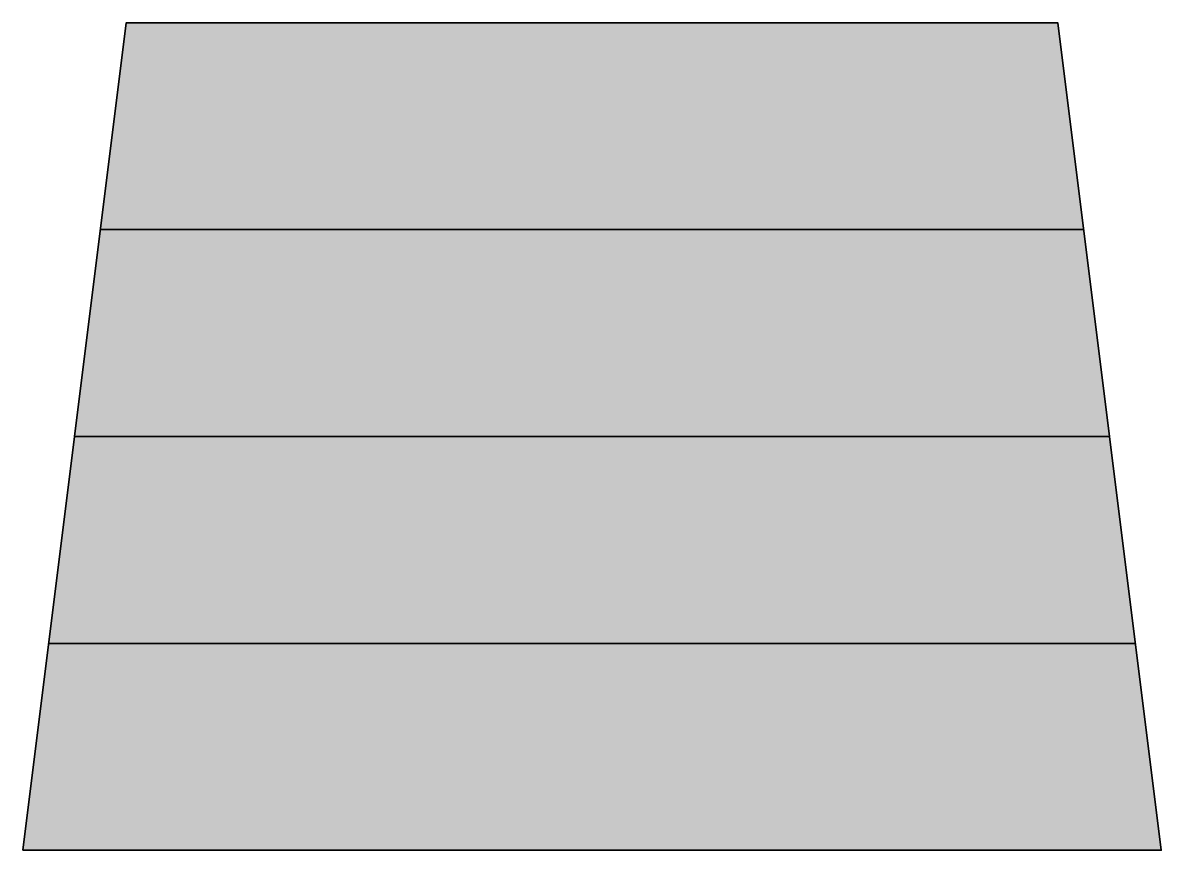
# Model space of a CAD drawing. Header units: metres. Extents: x -2.2 to 2.2, y 0 to 3.2.
import ezdxf

# ---------------------------------------------------------------- set-up
doc = ezdxf.new("R2010")
doc.units = ezdxf.units.M

msp = doc.modelspace()

# ---------------------------------------------------------------- hatches: boundary and pattern name
at = {"linetype": 'Continuous', "lineweight": 35, "true_color": 0xbb1e10}
h = msp.add_hatch(color=22, dxfattribs=at)
h.dxf.hatch_style = 1
h.paths.add_polyline_path([(-1.8, 3.2), (-1.9, 2.4), (1.9, 2.4), (1.8, 3.2)])
at = {"true_color": 0xf1f0ea}
h = msp.add_hatch(color=7, dxfattribs=at)
h.dxf.hatch_style = 1
h.paths.add_polyline_path([(-1.9, 2.4), (-2, 1.6), (2, 1.6), (1.9, 2.4)])
at = {"linetype": 'Continuous', "lineweight": 35, "true_color": 0xbb1e10}
h = msp.add_hatch(color=22, dxfattribs=at)
h.dxf.hatch_style = 1
h.paths.add_polyline_path([(2.1, 0.8), (2, 1.6), (-2, 1.6), (-2.1, 0.8)])
at = {"true_color": 0xf1f0ea}
h = msp.add_hatch(color=7, dxfattribs=at)
h.dxf.hatch_style = 1
h.paths.add_polyline_path([(2.2, 0), (2.1, 0.8), (-2.1, 0.8), (-2.2, 0)])

# ---------------------------------------------------------------- linework, layer by layer
at = {"color": 22, "linetype": 'Continuous', "lineweight": 35}
for p, q in [((-1.9, 2.4), (1.9, 2.4)), ((-2, 1.6), (2, 1.6)), ((-2.1, 0.8), (2.1, 0.8))]:
    msp.add_line(p, q, dxfattribs=at)
at = {"color": 22, "linetype": 'Continuous', "lineweight": 35, "flags": 128}
msp.add_lwpolyline([(-2.2, 0), (-1.8, 3.2), (1.8, 3.2), (2.2, 0)], close=True, dxfattribs=at)

doc.saveas('drawing.dxf')
